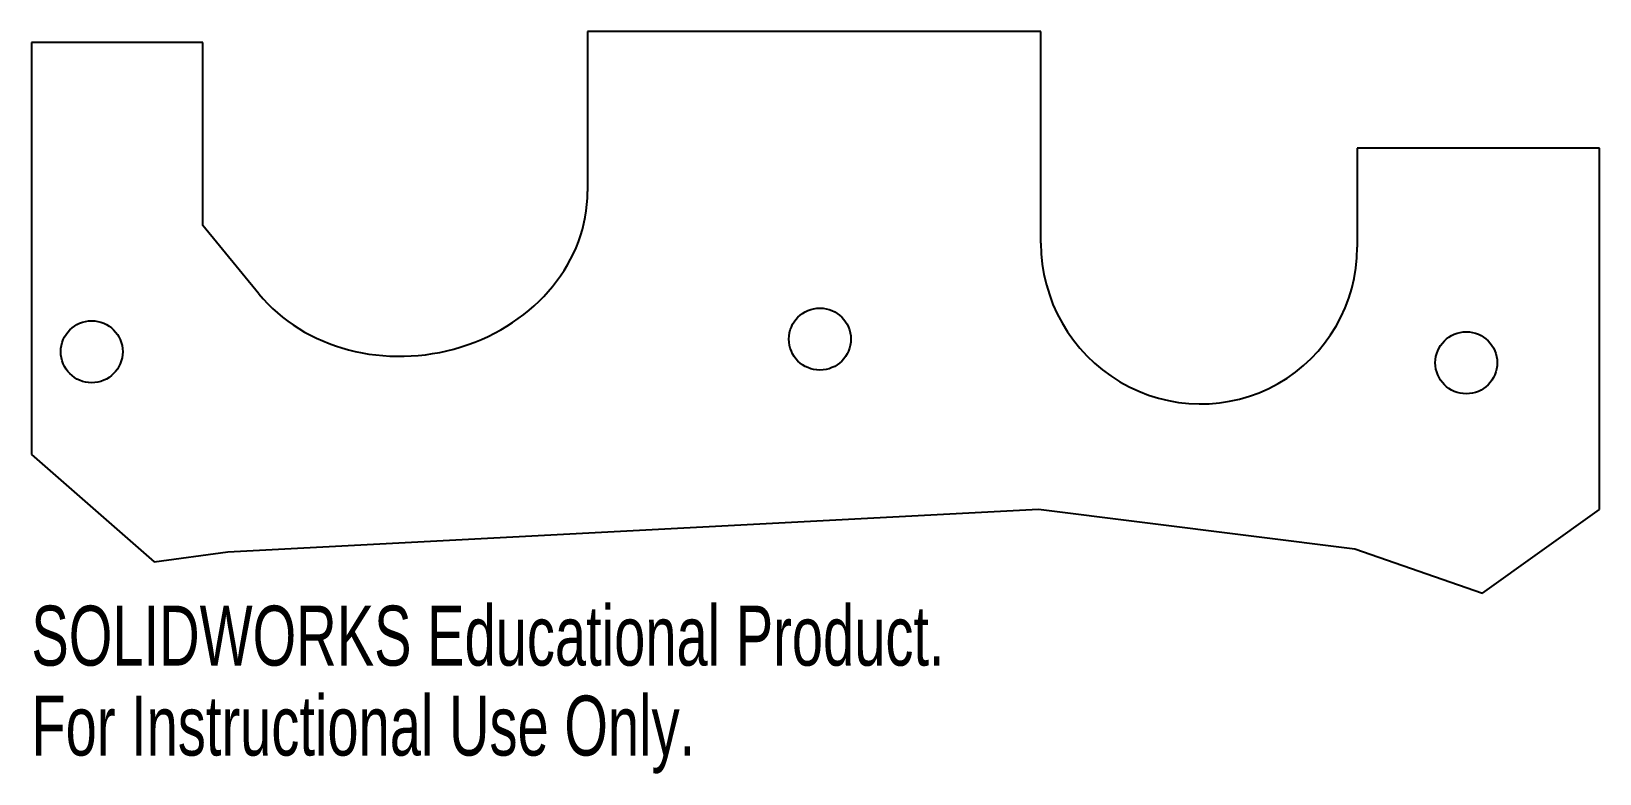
# Model space of a CAD drawing. Header units: millimetres. Extents: x -339 to -212, y 235 to 295.
import ezdxf

# ---------------------------------------------------------------- set-up
doc = ezdxf.new("R2010")
doc.units = ezdxf.units.MM
doc.styles.add('SLDTEXTSTYLE0', font='TXT', dxfattribs={"width": 0.7})

msp = doc.modelspace()

# ---------------------------------------------------------------- linework, layer by layer
at = {"color": 7, "linetype": 'Continuous', "lineweight": 25}
for p, q in [((-324.96, 293.71), (-338.8, 293.71)), ((-338.8, 293.71), (-338.8, 260.49)), ((-324.96, 278.95), (-324.96, 293.71)), ((-257.35, 294.6), (-293.92, 294.6)), ((-293.92, 294.6), (-293.92, 281.68)), ((-257.35, 277.52), (-257.35, 294.6)), ((-212.27, 285.19), (-231.83, 285.19)), ((-231.83, 285.19), (-231.83, 277.21)), ((-212.27, 256.05), (-212.27, 285.19)), ((-320.44, 273.44), (-324.96, 278.95)), ((-338.8, 260.49), (-328.89, 251.83)), ((-322.96, 252.63), (-257.55, 256.09)), ((-257.55, 256.09), (-232.03, 252.88)), ((-221.72, 249.32), (-212.27, 256.05)), ((-328.89, 251.83), (-322.96, 252.63)), ((-232.03, 252.88), (-221.72, 249.32))]:
    msp.add_line(p, q, dxfattribs=at)
for centre in [(-275.18, 269.79), (-333.93, 268.77), (-223.03, 267.88)]:
    msp.add_circle(centre, 2.5, dxfattribs=at)
for centre, major_axis, ratio, start_param, end_param in [((-308.49, 281.15), (-14.44, -2.2), 0.869653, 0.476037, 3.009601), ((-244.59, 277.36), (7.92, -10.13), 0.987694, 4.042568, 7.184161)]:
    msp.add_ellipse(centre, major_axis=major_axis, ratio=ratio, start_param=start_param, end_param=end_param, dxfattribs=at)

# ---------------------------------------------------------------- texts
at = {"color": 7, "linetype": 'Continuous', "char_height": 4.8336, "attachment_point": 1, "style": 'SLDTEXTSTYLE0'}
for s, insert in [('SOLIDWORKS Educational Product.', (-338.8, 248.3)), ('For Instructional Use Only.', (-338.8, 241.05))]:
    msp.add_mtext(s, dxfattribs=dict(at, insert=insert))

doc.saveas('drawing.dxf')
